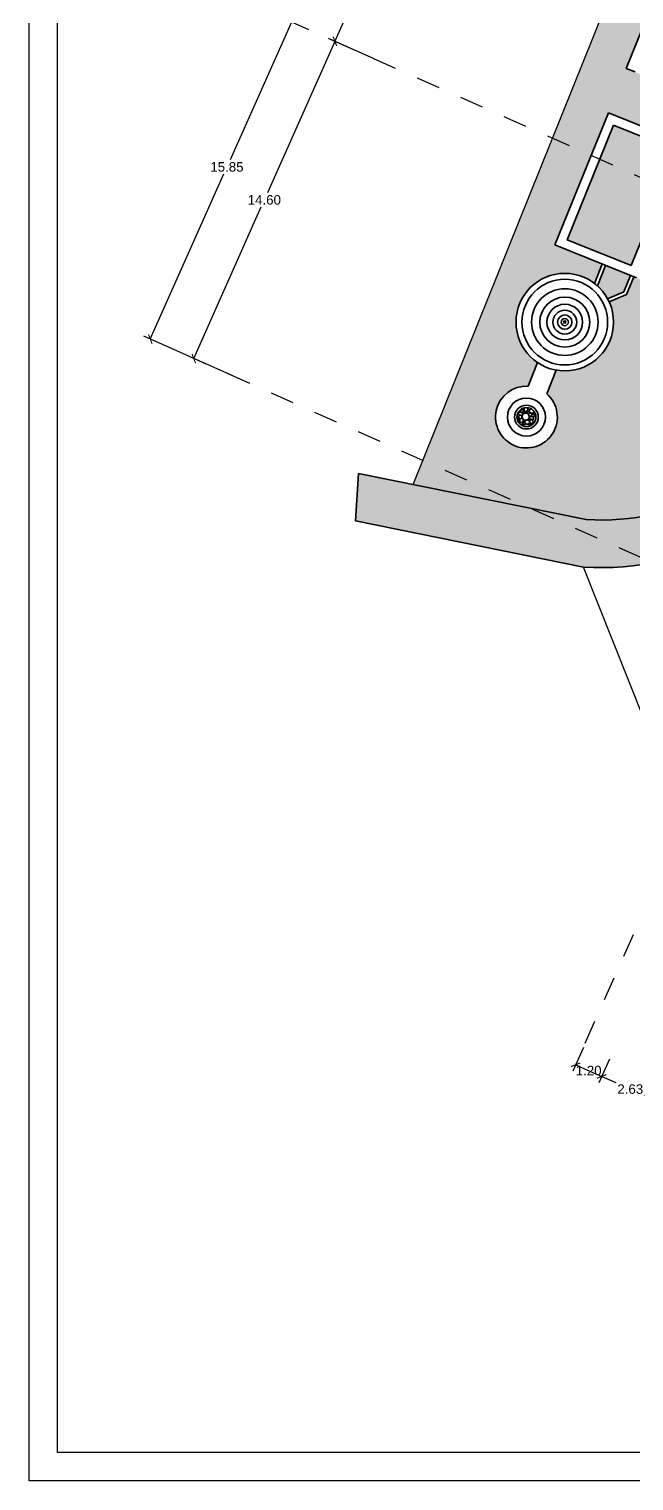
# Model space of a CAD drawing. Header units: millimetres. Extents: x 525387 to 527545, y 2235066 to 2235448.
# Drawn here: x 525509.8 to 525535.2, y 2235066.5 to 2235127.5 of the extents above; entities that cross this region are included whole.
import ezdxf

# ---------------------------------------------------------------- set-up
doc = ezdxf.new("R2010")
doc.units = ezdxf.units.MM
doc.linetypes.add('JIS_02_1.0', pattern=[2, 1, -1])
for name, color, linetype in [('auxiliar', 6, 'Continuous'), ('COTAS', 2, 'Continuous'), ('EJES', 1, 'Continuous')]:
    doc.layers.add(name, color=color, linetype=linetype)
doc.layers.add('jardin', color=72, linetype='Continuous', lineweight=5)
doc.layers.add('muro', color=5, linetype='Continuous', lineweight=35)
doc.styles.get("Standard").update_dxf_attribs({"font": 'arial.ttf'})
doc.dimstyles.get("Standard").update_dxf_attribs({"dimtxt": 0.4, "dimasz": 0.3, "dimexe": 0.3, "dimexo": 0.2, "dimgap": 0.09, "dimtad": 0, "dimtih": 1, "dimtoh": 1, "dimzin": 0, "dimdsep": 46, "dimtxsty": 'Standard', "dimblk": 'ARCHTICK', "dimcen": 0.09, "dimclrd": 2, "dimclre": 1, "dimadec": 0, "dimazin": 0, "dimtfac": 1, "dimtofl": 0, "dimtmove": 0, "dimatfit": 3, "dimldrblk": 'ARCHTICK', "dimfxl": 1, "dimtolj": 1, "dimtzin": 0, "dimarcsym": 0})

# ---------------------------------------------------------------- blocks, each defined once
blk = doc.blocks.new('_ArchTick')
at = {"color": 0, "linetype": 'ByBlock', "lineweight": 0, "const_width": 0.15}
blk.add_lwpolyline([(-0.5, -0.5), (0.5, 0.5)], dxfattribs=at)
blk = doc.blocks.new('*D76')
at = {"layer": 'COTAS', "color": 2, "lineweight": -2, "transparency": 16777216}
for p, q in [((525521.336557084, 2235128.971432948), (525518.2445052199, 2235122.026570757)), ((525514.8904547999, 2235114.493250174), (525517.9825066642, 2235121.438112366))]:
    blk.add_line(p, q, dxfattribs=at)
at = {"layer": 'COTAS', "color": 1, "lineweight": -2, "transparency": 16777216}
for p, q in [((525522.9809389077, 2235128.239306991), (525521.0624934466, 2235129.093453942)), ((525516.5348366236, 2235113.761124217), (525514.6163911626, 2235114.615271167))]:
    blk.add_line(p, q, dxfattribs=at)
at = {"layer": 'Defpoints', "color": 0, "transparency": 16777216}
for p in [(525521.336557084, 2235128.971432948), (525523.1636479992, 2235128.157959662), (525516.7175457152, 2235113.679776888)]:
    blk.add_point(p, dxfattribs=at)
at = {"layer": 'COTAS', "color": 2, "lineweight": -2, "transparency": 16777216, "xscale": 0.3, "yscale": 0.3, "zscale": 0.3}
for p, rotation in [((525521.336557084, 2235128.971432948), 65.99999999450807), ((525514.8904547999, 2235114.493250174), 245.9999999945081)]:
    blk.add_blockref('_ArchTick', p, dxfattribs=dict(at, rotation=rotation))
at = {"layer": 'COTAS', "color": 0, "transparency": 16777216, "insert": (525518.1135059423, 2235121.732341561), "char_height": 0.4, "attachment_point": 5}
blk.add_mtext('\\A1;15.85', dxfattribs=at)
blk = doc.blocks.new('*D87')
at = {"layer": 'COTAS', "color": 1, "lineweight": -2, "transparency": 16777216}
for p, q in [((525524.2982488464, 2235126.280846886), (525522.3798033858, 2235127.134993836)), ((525518.3619275386, 2235112.94765093), (525516.443482078, 2235113.801797881))]:
    blk.add_line(p, q, dxfattribs=at)
at = {"layer": 'COTAS', "color": 2, "lineweight": -2, "transparency": 16777216}
for p, q in [((525522.6538670231, 2235127.012972843), (525519.8167056469, 2235120.640604061)), ((525516.7175457154, 2235113.679776888), (525519.5547070913, 2235120.05214567))]:
    blk.add_line(p, q, dxfattribs=at)
at = {"layer": 'Defpoints', "color": 0, "transparency": 16777216}
for p in [(525522.6538670231, 2235127.012972843), (525524.480957938, 2235126.199499557), (525518.5446366302, 2235112.866303602)]:
    blk.add_point(p, dxfattribs=at)
at = {"layer": 'COTAS', "color": 2, "lineweight": -2, "transparency": 16777216, "xscale": 0.3, "yscale": 0.3, "zscale": 0.3}
for p, rotation in [((525522.6538670231, 2235127.012972843), 65.99999999481008), ((525516.7175457154, 2235113.679776888), 245.9999999948101)]:
    blk.add_blockref('_ArchTick', p, dxfattribs=dict(at, rotation=rotation))
at = {"layer": 'COTAS', "color": 0, "transparency": 16777216, "insert": (525519.6857063691, 2235120.346374866), "char_height": 0.4, "attachment_point": 5}
blk.add_mtext('\\A1;14.60', dxfattribs=at)
blk = doc.blocks.new('*D88')
at = {"layer": 'COTAS', "color": 2, "lineweight": -2, "transparency": 16777216}
for p, q in [((525530.7885998855, 2235145.283881996), (525526.8522327315, 2235136.442656614)), ((525522.6538670223, 2235127.012972843), (525526.5902341759, 2235135.854198224))]:
    blk.add_line(p, q, dxfattribs=at)
at = {"layer": 'COTAS', "color": 1, "lineweight": -2, "transparency": 16777216}
for p, q in [((525532.4329817097, 2235144.551756038), (525530.5145362483, 2235145.405902989)), ((525524.2982488465, 2235126.280846885), (525522.379803385, 2235127.134993836))]:
    blk.add_line(p, q, dxfattribs=at)
at = {"layer": 'Defpoints', "color": 0, "transparency": 16777216}
for p in [(525530.7885998855, 2235145.283881996), (525532.6156908013, 2235144.470408709), (525524.4809579381, 2235126.199499557)]:
    blk.add_point(p, dxfattribs=at)
at = {"layer": 'COTAS', "color": 2, "lineweight": -2, "transparency": 16777216, "xscale": 0.3, "yscale": 0.3, "zscale": 0.3}
for p, rotation in [((525530.7885998855, 2235145.283881996), 65.99999999437357), ((525522.6538670223, 2235127.012972843), 245.9999999943736)]:
    blk.add_blockref('_ArchTick', p, dxfattribs=dict(at, rotation=rotation))
at = {"layer": 'COTAS', "color": 0, "transparency": 16777216, "insert": (525526.7212334535, 2235136.148427419), "char_height": 0.4, "attachment_point": 5}
blk.add_mtext('\\A1;20.00', dxfattribs=at)
blk = doc.blocks.new('*D111')
at = {"layer": 'COTAS', "color": 1, "lineweight": -2, "transparency": 16777216}
for p, q in [((525534.1989656163, 2235084.230738962), (525533.7515553082, 2235083.225838958)), ((525536.6015901709, 2235083.161021588), (525536.1541798627, 2235082.156121585))]:
    blk.add_line(p, q, dxfattribs=at)
at = {"layer": 'COTAS', "color": 2, "lineweight": -2, "transparency": 16777216}
for p, q in [((525533.8735763012, 2235083.499902595), (525534.4619690697, 2235083.237933256)), ((525536.2762008557, 2235082.430185222), (525535.6878080873, 2235082.692154561))]:
    blk.add_line(p, q, dxfattribs=at)
at = {"layer": 'Defpoints', "color": 0, "transparency": 16777216}
for p in [(525534.2803129451, 2235084.413448053), (525536.6829374996, 2235083.343730679), (525536.2762008557, 2235082.430185222)]:
    blk.add_point(p, dxfattribs=at)
at = {"layer": 'COTAS', "color": 2, "lineweight": -2, "transparency": 16777216, "xscale": 0.3, "yscale": 0.3, "zscale": 0.3}
for p, rotation in [((525533.8735763012, 2235083.499902595), 155.9999999597215), ((525536.2762008557, 2235082.430185222), 335.9999999597215)]:
    blk.add_blockref('_ArchTick', p, dxfattribs=dict(at, rotation=rotation))
at = {"layer": 'COTAS', "color": 0, "transparency": 16777216, "insert": (525535.0748885785, 2235082.965043908), "char_height": 0.4, "attachment_point": 5}
blk.add_mtext('\\A1;2.63', dxfattribs=at)
blk = doc.blocks.new('*D112')
at = {"layer": 'COTAS', "color": 1, "lineweight": -2, "transparency": 16777216}
for p, q in [((525533.1027110694, 2235084.718822932), (525532.6553007616, 2235083.713922928)), ((525534.1989656163, 2235084.230738961), (525533.7515553085, 2235083.225838957))]:
    blk.add_line(p, q, dxfattribs=at)
at = {"layer": 'COTAS', "color": 2, "lineweight": -2, "transparency": 16777216}
blk.add_line((525532.7773217545, 2235083.987986565), (525533.8735763013, 2235083.499902594), dxfattribs=at)
at = {"layer": 'Defpoints', "color": 0, "transparency": 16777216}
for p in [(525533.1840583982, 2235084.901532024), (525534.280312945, 2235084.413448053), (525533.8735763013, 2235083.499902594)]:
    blk.add_point(p, dxfattribs=at)
at = {"layer": 'COTAS', "color": 2, "lineweight": -2, "transparency": 16777216, "xscale": 0.3, "yscale": 0.3, "zscale": 0.3}
for p, rotation in [((525532.7773217545, 2235083.987986565), 155.9999999975585), ((525533.8735763013, 2235083.499902594), 335.9999999975585)]:
    blk.add_blockref('_ArchTick', p, dxfattribs=dict(at, rotation=rotation))
at = {"layer": 'COTAS', "color": 0, "transparency": 16777216, "insert": (525533.3254490278, 2235083.743944579), "char_height": 0.4, "attachment_point": 5}
blk.add_mtext('\\A1;1.20', dxfattribs=at)

msp = doc.modelspace()

# ---------------------------------------------------------------- hatches: boundary and pattern name
h = msp.add_hatch(color=21)
h.dxf.hatch_style = 1
h.paths.add_polyline_path([(525537.0637688249, 2235122.40796014), (525534.3749356467, 2235123.494319261), (525532.4269813608, 2235118.672963217), (525535.1158145382, 2235117.586604097)])
h = msp.add_hatch(color=21)
h.dxf.hatch_style = 1
h.paths.add_polyline_path([(525534.1205564021, 2235116.194041273), (525534.8054596785, 2235116.484765465), (525535.0818698835, 2235117.16890473), (525534.0387880465, 2235117.590337147), (525533.6929455785, 2235116.734347, -0.0846315895527912)])
at = {"layer": 'auxiliar'}
h = msp.add_hatch(color=8, dxfattribs=at)
h.dxf.hatch_style = 1
h.set_gradient(color1=(0, 127, 255), color2=(0, 255, 255), name='INVCURVED')
edge = h.paths.add_edge_path()
edge.add_line((525546.4666995786, 2235118.473858072), (525546.6187218624, 2235118.891697218))
edge.add_line((525546.6187218624, 2235118.891697218), (525545.9831957769, 2235119.139741133))
edge.add_line((525545.9831957769, 2235119.139741133), (525544.7550998093, 2235119.619063285))
edge.add_line((525544.7550998093, 2235119.619063285), (525544.3458979385, 2235118.494356065))
edge.add_arc((525538.8622842687, 2235116.272581202), 5.916612410944627, -48.95886456519662, 22.056127260360597, ccw=False)
edge.add_arc((525533.8274825859, 2235117.434074927), 10.54466362048656, 266.7353789759142, 327.7677034202323, ccw=False)
edge.add_line((525533.2269897185, 2235106.906523494), (525523.6408240608, 2235108.846537091))
edge.add_line((525523.6408240608, 2235108.846537091), (525523.5269289406, 2235106.849782749))
edge.add_line((525523.5269289406, 2235106.849782749), (525533.1130945983, 2235104.909769152))
edge.add_arc((525533.827482584, 2235117.434074931), 12.54466362405245, 266.7353789871501, 326.4669761044042)
edge.add_arc((525538.8622842685, 2235116.272581201), 7.916612411209559, 313.2270988807961, 376.1443301241253)
at = {"layer": 'jardin'}
h = msp.add_hatch(dxfattribs=at)
h.set_pattern_fill('GRASS', color=72, scale=0.025)
h.set_pattern_definition([(90, (194.1935024295235, -170.2467974675819), (-0.449012806, 0.449012806), [0.1190625, -0.778963112]), (45, (194.1935024295235, -170.2467974675819), (-0.4490128060534577, 0.4490128060534577), [0.1190625, -0.5159375]), (135, (194.1935024295235, -170.2467974675819), (-0.4490128060534577, -0.4490128060534576), [0.1190625, -0.5159375])])
edge = h.paths.add_edge_path()
edge.add_line((525533.5718704239, 2235116.835095551), (525533.8997104705, 2235117.646528135))
edge.add_line((525533.8997104705, 2235117.646528135), (525531.9062651811, 2235118.451932312))
edge.add_line((525531.9062651811, 2235118.451932312), (525534.1539047417, 2235124.01503544))
edge.add_line((525534.1539047417, 2235124.01503544), (525536.193709222, 2235123.190900934))
edge.add_line((525536.193709222, 2235123.190900934), (525536.562877167, 2235124.104623661))
edge.add_line((525536.562877167, 2235124.104623661), (525545.1662853189, 2235120.746739408))
edge.add_line((525545.1662853189, 2235120.746739408), (525547.3497467478, 2235126.748067871))
edge.add_line((525547.3497467478, 2235126.748067871), (525544.7313748535, 2235124.940021026))
edge.add_line((525544.7313748535, 2235124.940021026), (525543.2781960585, 2235124.563872308))
edge.add_line((525543.2781960585, 2235124.563872308), (525541.1485370866, 2235125.015251799))
edge.add_line((525541.1485370866, 2235125.015251799), (525539.9398361517, 2235125.667906783))
edge.add_line((525539.9398361517, 2235125.667906783), (525538.2110542965, 2235127.924804239))
edge.add_line((525538.2110542965, 2235127.924804239), (525537.3736256876, 2235129.480406805))
edge.add_line((525537.3736256876, 2235129.480406805), (525537.8291464725, 2235130.96709498))
edge.add_line((525537.8291464725, 2235130.96709498), (525538.5619413613, 2235132.879967418))
edge.add_line((525538.5619413613, 2235132.879967418), (525539.6831508342, 2235133.683219396))
edge.add_line((525539.6831508342, 2235133.683219396), (525542.1579888097, 2235133.452566902))
edge.add_line((525542.1579888097, 2235133.452566902), (525543.0625858817, 2235133.322671315))
edge.add_line((525543.0625858817, 2235133.322671315), (525544.237610196, 2235133.469676339))
edge.add_line((525544.237610196, 2235133.469676339), (525545.2389396823, 2235132.862708815))
edge.add_line((525545.2389396823, 2235132.862708815), (525545.3998439282, 2235132.514851791))
edge.add_line((525545.3998439282, 2235132.514851791), (525546.3509289569, 2235132.292768589))
edge.add_line((525546.3509289569, 2235132.292768589), (525547.600497491, 2235131.642212208))
edge.add_line((525547.600497491, 2235131.642212208), (525548.5040015223, 2235129.920581907))
edge.add_line((525548.5040015223, 2235129.920581907), (525549.4494635365, 2235132.51922094))
edge.add_line((525549.4494635365, 2235132.51922094), (525547.0341694856, 2235134.148357349))
edge.add_arc((525553.4010597253, 2235142.03432848), 10.13537527713625, 170.284472679591, 231.0836617683563, ccw=False)
edge.add_line((525543.4110483121, 2235143.744738956), (525550.0208712292, 2235160.170305165))
edge.add_arc((525555.8299656212, 2235157.680634875), 6.320129413924658, 80.38193008596693, 156.8009227968103, ccw=False)
edge.add_line((525556.8859309562, 2235163.911924711), (525568.065963876, 2235162.234202793))
edge.add_line((525568.065963876, 2235162.234202793), (525571.100602373, 2235160.370660129))
edge.add_line((525571.100602373, 2235160.370660129), (525574.6095270728, 2235161.208029449))
edge.add_line((525574.6095270728, 2235161.208029449), (525591.9766387951, 2235158.204909426))
edge.add_line((525591.9766387951, 2235158.204909426), (525597.5764745408, 2235155.768559266))
edge.add_line((525597.5764745408, 2235155.768559266), (525606.9181822436, 2235148.961937486))
edge.add_line((525606.9181822436, 2235148.961937486), (525607.4802795019, 2235148.437547088))
edge.add_line((525607.4802795019, 2235148.437547088), (525607.7313576707, 2235148.80978512))
edge.add_line((525607.7313576707, 2235148.80978512), (525605.0168321515, 2235151.256131378))
edge.add_line((525605.0168321515, 2235151.256131378), (525606.1571826885, 2235160.240636279))
edge.add_line((525606.1571826885, 2235160.240636279), (525587.9557378056, 2235162.550838975))
edge.add_line((525587.9557378056, 2235162.550838975), (525576.383262146, 2235164.019665469))
edge.add_line((525576.383262146, 2235164.019665469), (525549.9333449753, 2235167.988849289))
edge.add_line((525549.9333449753, 2235167.988849289), (525525.9451853664, 2235108.377705565))
edge.add_line((525525.9451853664, 2235108.377705565), (525533.2269897189, 2235106.904040289))
edge.add_arc((525533.8274825849, 2235117.431591725), 10.54466362321378, 266.7353789843571, 327.767703411439)
edge.add_arc((525538.862284269, 2235116.270097997), 5.916612411177084, 311.0411354373542, 382.0561272641166)
edge.add_line((525544.3458979388, 2235118.49187286), (525544.7558909323, 2235119.618754512))
edge.add_line((525544.7558909323, 2235119.618754512), (525540.3056363409, 2235121.355675457))
edge.add_line((525540.3056363409, 2235121.355675457), (525538.1183970077, 2235115.942068136))
edge.add_line((525538.1183970077, 2235115.942068136), (525535.220947462, 2235117.112713741))
edge.add_line((525535.220947462, 2235117.112713741), (525534.9212621868, 2235116.370966658))
edge.add_line((525534.9212621868, 2235116.370966658), (525534.184858304, 2235116.058381754))
edge.add_arc((525532.3241026518, 2235115.206268625), 2.046584565255411, -100.10782423041258, 24.604904565316872, ccw=False)
edge.add_line((525531.9649246726, 2235113.191448642), (525531.5635585204, 2235112.198032557))
edge.add_arc((525530.7092763691, 2235111.21813358), 1.299999999762382, -272.91787521029005, 48.9178751809759, ccw=False)
edge.add_line((525530.7754522442, 2235112.516448162), (525531.1768183963, 2235113.509864246))
edge.add_arc((525532.3221305574, 2235115.210087777), 2.050000000107886, 52.43730322934471, 236.0348279773259, ccw=False)
h.paths.add_polyline_path([(525537.1375270657, 2235126.861665652), (525536.4819655273, 2235125.239093907), (525534.905752974, 2235125.875925116), (525535.5613145124, 2235127.498496861)], flags=16)

# ---------------------------------------------------------------- linework, layer by layer
at = {"layer": 'auxiliar', "color": 94}
msp.add_line((525525.9461093835, 2235108.38000177), (525533.9914630448, 2235128.372895815), dxfattribs=at)
at = {"layer": 'auxiliar', "color": 1, "linetype": 'Continuous'}
for points in [[(525509.7900363686, 2235186.492006437), (525689.7900363686, 2235186.492006437), (525689.7900363686, 2235066.492006437), (525509.7900363686, 2235066.492006437)], [(525510.9900363688, 2235185.292006438), (525688.5900363685, 2235185.292006438), (525688.5900363685, 2235067.692006436), (525510.9900363688, 2235067.692006436)]]:
    msp.add_lwpolyline(points, close=True, dxfattribs=at)
at = {"layer": 'auxiliar', "color": 3}
msp.add_lwpolyline([(525628.4647120473, 2235097.220078466), (525628.4538047982, 2235097.208837954), (525625.3296746409, 2235097.280574646), (525571.9341672307, 2235079.488327419), (525558.3504104384, 2235078.808862401), (525543.3166568398, 2235079.295572261), (525533.1130945983, 2235104.909769152, 0.266694373873059), (525544.2843072384, 2235110.504182898, 0.2816393353776509), (525546.4666995786, 2235118.473858072), (525552.5048274684, 2235135.069886877), (525555.8777906985, 2235142.779900848, 0.1073922476885218), (525557.0143855584, 2235150.187006681), (525561.3304748286, 2235155.985440923), (525574.6738662485, 2235159.16970606), (525576.2759498993, 2235164.035769188), (525587.9557378052, 2235162.55332218), (525636.4147483914, 2235156.402704048), (525636.0266933187, 2235151.650396062), (525643.9773200427, 2235151.34774471), (525645.8694991551, 2235140.674984477), (525644.9689693188, 2235114.228610708), (525634.592819767, 2235103.535425834)], format="xyb", dxfattribs=at)
at = {"layer": 'EJES', "linetype": 'JIS_02_1.0'}
for p, q in [((525533.184058398, 2235084.901532023), (525553.5769253768, 2235130.704661173)), ((525563.5777873945, 2235108.792469574), (525518.8728134694, 2235128.696406346)), ((525544.6520068467, 2235101.242553481), (525516.7175457154, 2235113.679776888))]:
    msp.add_line(p, q, dxfattribs=at)
at = {"layer": 'muro', "linetype": 'Continuous'}
for p, q in [((525535.5613145124, 2235127.498496861), (525534.905752974, 2235125.875925116)), ((525535.2766265165, 2235125.726082478), (525534.905752974, 2235125.875925116)), ((525534.1539047417, 2235124.01503544), (525531.9062651811, 2235118.451932312)), ((525534.3749356467, 2235123.494319261), (525532.4269813608, 2235118.672963217)), ((525534.1539047417, 2235124.01503544), (525537.584485004, 2235122.628991045)), ((525534.3749356467, 2235123.494319261), (525537.0637688249, 2235122.40796014)), ((525537.0637688249, 2235122.40796014), (525535.1158145382, 2235117.586604097)), ((525532.4269813608, 2235118.672963217), (525535.1158145382, 2235117.586604097)), ((525531.9062651811, 2235118.451932312), (525535.3368454439, 2235117.065887916)), ((525533.8997104706, 2235117.646528136), (525533.571870424, 2235116.835095552)), ((525534.0387880463, 2235117.590337147), (525533.6929455785, 2235116.734347)), ((525534.8054596785, 2235116.484765465), (525535.0818698836, 2235117.16890473)), ((525534.921262187, 2235116.370966658), (525535.220947462, 2235117.112713741)), ((525534.1205564021, 2235116.194041273), (525534.8054596785, 2235116.484765465)), ((525534.1848583042, 2235116.058381755), (525534.921262187, 2235116.370966658))]:
    msp.add_line(p, q, dxfattribs=at)
at = {"layer": 'muro', "color": 3, "linetype": 'Continuous'}
for p, q in [((525531.1768183963, 2235113.509864247), (525530.7754522444, 2235112.516448162)), ((525531.9649246727, 2235113.191448643), (525531.5635585206, 2235112.198032557))]:
    msp.add_line(p, q, dxfattribs=at)
at = {"layer": 'muro', "color": 8, "linetype": 'Continuous'}
for p, q in [((525530.3890253444, 2235111.425557381), (525530.3645863906, 2235111.365068848)), ((525530.4088024028, 2235111.314977254), (525530.3645863906, 2235111.365068848)), ((525530.390072073, 2235111.268618062), (525530.3713417436, 2235111.222258868)), ((525530.4556282266, 2235111.430875236), (525530.3890253444, 2235111.425557381)), ((525530.4551617656, 2235111.296246997), (525530.390072073, 2235111.268618062)), ((525530.5015207886, 2235111.277516595), (525530.4088024029, 2235111.314977254)), ((525530.5108859533, 2235111.300696191), (525530.4551632894, 2235111.296247059)), ((525530.5251670165, 2235111.402779742), (525530.4556282271, 2235111.430875236)), ((525530.4930888863, 2235111.523593621), (525530.4649933918, 2235111.454054832)), ((525530.4788078237, 2235111.421510071), (525530.4649933922, 2235111.454054832)), ((525530.525633648, 2235111.537408052), (525530.4930888863, 2235111.523593621)), ((525530.570592946, 2235111.114792788), (525530.5015207886, 2235111.277516595)), ((525530.5389814478, 2235111.370234981), (525530.5019885447, 2235111.412143632)), ((525530.5434307148, 2235111.314510623), (525530.5108859536, 2235111.300696191)), ((525530.5527958792, 2235111.337690219), (525530.5247003847, 2235111.26815143)), ((525530.5291496519, 2235111.212427072), (525530.5247005203, 2235111.268149736)), ((525530.5577117775, 2235111.416594173), (525530.5251670165, 2235111.402779742)), ((525530.5719928405, 2235111.518677724), (525530.525633648, 2235111.537408052)), ((525530.5527958797, 2235111.337690218), (525530.5389814478, 2235111.37023498)), ((525530.5853406404, 2235111.351504651), (525530.5434319883, 2235111.314511747)), ((525530.585807272, 2235111.486132962), (525530.5577117775, 2235111.416594173)), ((525530.5715262092, 2235111.384049411), (525530.5577117775, 2235111.416594173)), ((525530.6321664649, 2235111.467402632), (525530.5670769423, 2235111.43977377)), ((525530.5947058059, 2235111.374684247), (525530.5715262088, 2235111.384049411)), ((525530.585807272, 2235111.486132962), (525530.5719928405, 2235111.518677724)), ((525530.650430163, 2235111.379133513), (525530.5853408045, 2235111.35150472)), ((525530.6597953279, 2235111.40231311), (525530.5947058059, 2235111.374684247)), ((525530.6232692054, 2235111.578852472), (525530.6139029018, 2235111.555670057)), ((525530.6183520331, 2235111.499947393), (525530.6139029018, 2235111.555670057)), ((525530.6321664649, 2235111.467402632), (525530.6183520335, 2235111.499947393)), ((525530.6651778573, 2235111.615845376), (525530.6232692054, 2235111.578852472)), ((525530.6785256575, 2235111.448672303), (525530.6321664649, 2235111.467402632)), ((525530.650430163, 2235111.379133513), (525530.7061528262, 2235111.383582645)), ((525530.6691604926, 2235111.425492707), (525530.6553460612, 2235111.458037467)), ((525530.6691604928, 2235111.425492707), (525530.6597953279, 2235111.40231311)), ((525530.7110704185, 2235111.462486734), (525530.6785256575, 2235111.448672303)), ((525530.7525137134, 2235111.364852451), (525530.7061545205, 2235111.38358278)), ((525530.7529803446, 2235111.499480762), (525530.7110716926, 2235111.462487859)), ((525530.7248848499, 2235111.429941973), (525530.7155196851, 2235111.406762377)), ((525530.729334117, 2235111.374217615), (525530.7155196851, 2235111.406762377)), ((525530.7574296115, 2235111.443756404), (525530.7248848499, 2235111.429941973)), ((525530.7578962428, 2235111.578384716), (525530.7415783893, 2235111.616827171)), ((525530.789507741, 2235111.322942525), (525530.7525148379, 2235111.364851176)), ((525530.8082380706, 2235111.369301717), (525530.7525154074, 2235111.364852585)), ((525530.7623455093, 2235111.522660359), (525530.7529803446, 2235111.499480762)), ((525530.7667947764, 2235111.466936001), (525530.7529803446, 2235111.499480762)), ((525530.8131539692, 2235111.448205671), (525530.7574313055, 2235111.44375654)), ((525530.7623455093, 2235111.522660359), (525530.7578963779, 2235111.578383022)), ((525530.7948902709, 2235111.536474789), (525530.7623455093, 2235111.522660359)), ((525530.7899743728, 2235111.457570836), (525530.7667947764, 2235111.466936001)), ((525530.8171366045, 2235111.257853002), (525530.789507741, 2235111.322942525)), ((525530.822519134, 2235111.471385268), (525530.7899743728, 2235111.457570836)), ((525530.8180698673, 2235111.527109625), (525530.7948902709, 2235111.536474789)), ((525530.803322173, 2235111.290397764), (525530.7988730415, 2235111.346120426)), ((525530.803322173, 2235111.290397764), (525530.7988730415, 2235111.346120426)), ((525530.8407828318, 2235111.383116149), (525530.7988741798, 2235111.346123246)), ((525530.8403162006, 2235111.248487837), (525530.8033232974, 2235111.290396489)), ((525530.8407828318, 2235111.383116149), (525530.8082380706, 2235111.369301717)), ((525530.8363335653, 2235111.438840506), (525530.8131539692, 2235111.448205671)), ((525530.8215858709, 2235111.202128645), (525530.8171367395, 2235111.257851308)), ((525530.8318842987, 2235111.494564864), (525530.8180698673, 2235111.527109625)), ((525530.8412494636, 2235111.517744461), (525530.822519134, 2235111.471385268)), ((525530.863495797, 2235111.239122672), (525530.8309510358, 2235111.225308241)), ((525530.8363335653, 2235111.438840506), (525530.8318844341, 2235111.49456317)), ((525530.8501479967, 2235111.406295746), (525530.8363335653, 2235111.438840506)), ((525530.8733275934, 2235111.39693058), (525530.8363346899, 2235111.438839232)), ((525530.896040558, 2235111.252937104), (525530.8403178947, 2235111.248487972)), ((525530.8501479967, 2235111.406295746), (525530.8407828318, 2235111.383116149)), ((525530.8965071897, 2235111.387565416), (525530.8407845263, 2235111.383116284)), ((525530.8831593894, 2235111.554738489), (525530.8412507375, 2235111.517745585)), ((525530.9192201544, 2235111.243571939), (525530.8634974908, 2235111.239122808)), ((525530.9196867858, 2235111.378200251), (525530.8733275934, 2235111.39693058)), ((525530.9079948069, 2235111.565280497), (525530.8831593894, 2235111.554738489)), ((525530.9379504841, 2235111.289931132), (525530.8960418322, 2235111.252938229)), ((525530.9335012174, 2235111.345655489), (525530.8965083142, 2235111.387564142)), ((525530.9887589434, 2235111.215476445), (525530.9192201546, 2235111.243571939)), ((525530.9754111435, 2235111.382649518), (525530.9196884799, 2235111.378200386)), ((525530.9566808138, 2235111.336290325), (525530.9285853192, 2235111.266751536)), ((525530.9423997513, 2235111.234206774), (525530.9285853192, 2235111.266751536)), ((525530.9379504841, 2235111.289931132), (525530.9335013527, 2235111.345653796)), ((525530.9892255752, 2235111.350104756), (525530.9566808138, 2235111.336290325)), ((525531.0173210697, 2235111.419643545), (525530.9754124176, 2235111.382650643)), ((525531.0355847677, 2235111.331374426), (525530.9892255752, 2235111.350104756)), ((525531.0266862346, 2235111.442823142), (525531.0173210697, 2235111.419643545)), ((525531.0493991992, 2235111.298829665), (525531.0213037048, 2235111.229290876)), ((525531.0266862346, 2235111.442823142), (525531.0250187021, 2235111.463707966)), ((525531.0493991992, 2235111.298829665), (525531.0355847677, 2235111.331374426)), ((525530.3664258459, 2235111.143354915), (525530.3476955161, 2235111.096995722)), ((525530.3615099473, 2235111.064450961), (525530.3476955162, 2235111.096995722)), ((525530.384689544, 2235111.055085796), (525530.3615099473, 2235111.064450961)), ((525530.3989706069, 2235111.157169346), (525530.3664258459, 2235111.143354915)), ((525530.3989706066, 2235111.157169346), (525530.3713417441, 2235111.222258869)), ((525530.417234305, 2235111.068900228), (525530.384689544, 2235111.055085796)), ((525530.4453297994, 2235111.138439016), (525530.3989706066, 2235111.157169346)), ((525530.4359646349, 2235111.11525942), (525530.417234305, 2235111.068900228)), ((525530.4359646346, 2235111.11525942), (525530.4221502031, 2235111.147804182)), ((525530.4310487368, 2235111.036355466), (525530.426599605, 2235111.09207813)), ((525530.4448631683, 2235111.003810705), (525530.4310487368, 2235111.036355466)), ((525530.4778745605, 2235111.152253448), (525530.4359659087, 2235111.115260545)), ((525530.4912223606, 2235110.985080376), (525530.4448631684, 2235111.003810705)), ((525530.5104193222, 2235111.16606788), (525530.4453297997, 2235111.138439017)), ((525530.523767122, 2235110.998894807), (525530.4912223609, 2235110.985080376)), ((525530.5291496519, 2235111.212427072), (525530.5104193222, 2235111.16606788)), ((525530.5567785146, 2235111.14733755), (525530.5104193222, 2235111.16606788)), ((525530.5656770478, 2235111.035888835), (525530.5237683959, 2235110.998895932)), ((525530.5375815533, 2235110.966350046), (525530.5282163885, 2235110.94317045)), ((525530.5420308203, 2235110.910625688), (525530.5282163885, 2235110.94317045)), ((525530.570126315, 2235110.980164478), (525530.537581554, 2235110.966350046)), ((525530.5652104167, 2235110.901260523), (525530.5420308203, 2235110.910625688)), ((525530.5937725423, 2235111.105427624), (525530.5567796392, 2235111.147336276)), ((525530.620934774, 2235110.90570979), (525530.5652121106, 2235110.901260658)), ((525530.5750422125, 2235111.059068432), (525530.5656770478, 2235111.035888835)), ((525530.5794914797, 2235111.003344073), (525530.5656770478, 2235111.035888835)), ((525530.6258506725, 2235110.984613744), (525530.5701280087, 2235110.980164612)), ((525530.5750422132, 2235111.059068431), (525530.5705930813, 2235111.114791094)), ((525530.6075869742, 2235111.072882863), (525530.5750422133, 2235111.059068431)), ((525530.6026710761, 2235110.993978908), (525530.5794914797, 2235111.003344073)), ((525530.6401317354, 2235111.086697294), (525530.5937725423, 2235111.105427624)), ((525530.6352158373, 2235111.00779334), (525530.6026710761, 2235110.993978908)), ((525530.6307665706, 2235111.063517698), (525530.6075869742, 2235111.072882862)), ((525530.6534795356, 2235110.919524222), (525530.620934774, 2235110.90570979)), ((525530.6490302685, 2235110.975248579), (525530.6258506724, 2235110.984613744)), ((525530.644581002, 2235111.030972937), (525530.6307665706, 2235111.063517698)), ((525530.6539461667, 2235111.054152533), (525530.6352158373, 2235111.00779334)), ((525530.751580451, 2235111.095595828), (525530.6401351239, 2235111.086697565)), ((525530.649030269, 2235110.975248578), (525530.6445811373, 2235111.030971242)), ((525530.6628446999, 2235110.942703818), (525530.6490302685, 2235110.975248579)), ((525530.6860242967, 2235110.933338652), (525530.649031393, 2235110.975247305)), ((525530.6628446999, 2235110.942703818), (525530.6534795351, 2235110.919524222)), ((525530.6958560928, 2235111.09114656), (525530.653947441, 2235111.054153658)), ((525530.7323834893, 2235110.914608323), (525530.6860242966, 2235110.933338653)), ((525530.7609456152, 2235111.118775424), (525530.6958560928, 2235111.09114656)), ((525530.7881078467, 2235110.91905759), (525530.7323851831, 2235110.914608459)), ((525530.8211192393, 2235111.067500333), (525530.7515804503, 2235111.095595828)), ((525530.8028555409, 2235111.155769452), (525530.7609468888, 2235111.118776549)), ((525530.7934903766, 2235111.132589856), (525530.7841252116, 2235111.109410259)), ((525530.7979396431, 2235111.076865498), (525530.7841252116, 2235111.109410259)), ((525530.8300177724, 2235110.956051618), (525530.7881091208, 2235110.919058715)), ((525530.8260351376, 2235111.146404287), (525530.7934903764, 2235111.132589856)), ((525530.834933671, 2235111.034955572), (525530.7979407677, 2235111.076864223)), ((525530.830951036, 2235111.225308241), (525530.8028555416, 2235111.155769452)), ((525530.8393829379, 2235110.979231214), (525530.8112874434, 2235110.909692425)), ((525530.8251018749, 2235110.877147664), (525530.8112874434, 2235110.909692425)), ((525530.918753693, 2235111.1089437), (525530.8211194255, 2235111.067500412)), ((525530.8354003023, 2235111.169583884), (525530.8215858709, 2235111.202128645)), ((525530.848281471, 2235110.8677825), (525530.8251018749, 2235110.877147664)), ((525530.8492147339, 2235111.137039122), (525530.8260351376, 2235111.146404287)), ((525530.8625625345, 2235110.969866049), (525530.8300177731, 2235110.956051618)), ((525530.8630291654, 2235111.104494361), (525530.8349336709, 2235111.034955572)), ((525530.8625625343, 2235110.969866049), (525530.834933671, 2235111.034955572)), ((525530.8393829379, 2235110.979231214), (525530.8349338063, 2235111.034953878)), ((525530.8723943302, 2235111.127673957), (525530.8354014269, 2235111.169582609)), ((525530.8808262323, 2235110.881596931), (525530.8482814712, 2235110.8677825)), ((525530.8630291654, 2235111.104494361), (525530.8492147339, 2235111.137039122)), ((525530.9089217267, 2235110.95113572), (525530.8625625343, 2235110.969866049)), ((525530.9651127158, 2235111.090213298), (525530.8723943305, 2235111.127673957)), ((525530.8995565617, 2235110.927956124), (525530.8808262323, 2235110.881596931)), ((525530.8995565617, 2235110.927956124), (525530.8857421303, 2235110.960500884)), ((525530.9740112495, 2235110.978764583), (525530.9089217266, 2235110.95113572)), ((525530.9744778805, 2235111.113392894), (525530.9187552171, 2235111.108943763)), ((525530.9927415791, 2235111.025123775), (525530.9651127158, 2235111.090213298)), ((525531.0025733749, 2235111.182931684), (525530.9655804718, 2235111.224840336)), ((525530.9927415791, 2235111.025123775), (525530.9740112495, 2235110.978764583)), ((525531.0070226421, 2235111.127207325), (525530.9744778805, 2235111.113392894)), ((525531.0213037048, 2235111.229290876), (525530.9887589436, 2235111.215476445)), ((525531.0163878064, 2235111.150386922), (525531.0025733751, 2235111.182931684)), ((525531.0163878064, 2235111.150386922), (525531.0070226415, 2235111.127207326))]:
    msp.add_line(p, q, dxfattribs=at)
at = {"layer": 'muro', "color": 150}
for p, q in [((525523.5269289406, 2235106.849782749), (525523.6408240608, 2235108.846537091)), ((525533.2269897185, 2235106.906523494), (525523.6408240608, 2235108.846537091)), ((525533.1130945983, 2235104.909769152), (525523.5269289406, 2235106.849782749))]:
    msp.add_line(p, q, dxfattribs=at)
for points in [[(525533.2269897185, 2235106.906523494, 0.2727828229790953), (525542.7471361355, 2235111.810045106, 0.3201746420978068), (525544.3458979385, 2235118.494356065), (525550.6470585471, 2235135.813340503), (525554.0263968138, 2235143.537926712, 0.1182032237166525), (525554.9580394882, 2235150.773952217), (525560.1597941134, 2235157.762230319), (525574.6095270724, 2235161.210512653), (525591.9766387948, 2235158.207392631), (525597.5764745404, 2235155.77104247), (525606.9181822432, 2235148.964420691), (525607.4802795015, 2235148.440030292)], [(525533.1130945983, 2235104.909769152, 0.266694373873059), (525544.2843072384, 2235110.504182898, 0.2816393353776509), (525546.4666995786, 2235118.473858072), (525552.5048274684, 2235135.069886877), (525555.8777906985, 2235142.779900848, 0.1073922476885218), (525557.0143855585, 2235150.187006681)]]:
    msp.add_lwpolyline(points, format="xyb", dxfattribs=at)
at = {"layer": 'muro'}
msp.add_circle((525532.3221305575, 2235115.210087778), 2.050000000046566, dxfattribs=at)
at = {"layer": 'muro', "color": 6}
for radius in [1.8, 1.4, 1.05, 0.75, 0.5, 0.3, 0.15, 0.05]:
    msp.add_circle((525532.3221305575, 2235115.210087778), radius, dxfattribs=at)
at = {"layer": 'muro', "color": 3, "linetype": 'Continuous'}
for radius in [0.7999999999999999, 0.4999999999999999, 0.4]:
    msp.add_circle((525530.7092763692, 2235111.218133579), radius, dxfattribs=at)
msp.add_arc((525530.7092763692, 2235111.218133579), 1.3, 87.0821248070377, 48.91787518482356, dxfattribs=at)

# ---------------------------------------------------------------- dimensions: what is measured, and where the dimension line sits
at = {"layer": 'COTAS'}
for p1, p2, distance, picture, middle in [((525524.480957938, 2235126.199499557), (525532.6156908013, 2235144.470408709), 2.0000000007928067, '*D88', (525526.7212334535, 2235136.148427419)), ((525516.7175457152, 2235113.679776888), (525523.1636479992, 2235128.157959662), 1.9999999998822513, '*D76', (525518.1135059423, 2235121.732341561)), ((525518.5446366302, 2235112.866303602), (525524.4809579379, 2235126.199499557), 1.9999999995631992, '*D87', (525519.6857063691, 2235120.346374866)), ((525534.2803129451, 2235084.413448053), (525536.6829374996, 2235083.343730679), -0.9999999994749481, '*D111', (525535.0748885785, 2235082.965043908))]:
    dim = msp.add_aligned_dim(p1=p1, p2=p2, distance=distance, dimstyle='Standard', dxfattribs=at)
    dim.commit()
    dim.dimension.update_dxf_attribs({"geometry": picture, "text_midpoint": middle})
dim = msp.add_linear_dim(base=(525533.8735763013, 2235083.499902594), p1=(525533.1840583981, 2235084.901532024), p2=(525534.280312945, 2235084.413448053), angle=335.99999997724706, dimstyle='Standard', dxfattribs=at)
dim.commit()
dim.dimension.update_dxf_attribs({"geometry": '*D112', "text_midpoint": (525533.3254490278, 2235083.743944579), "dimtype": 161})

doc.saveas('drawing.dxf')
